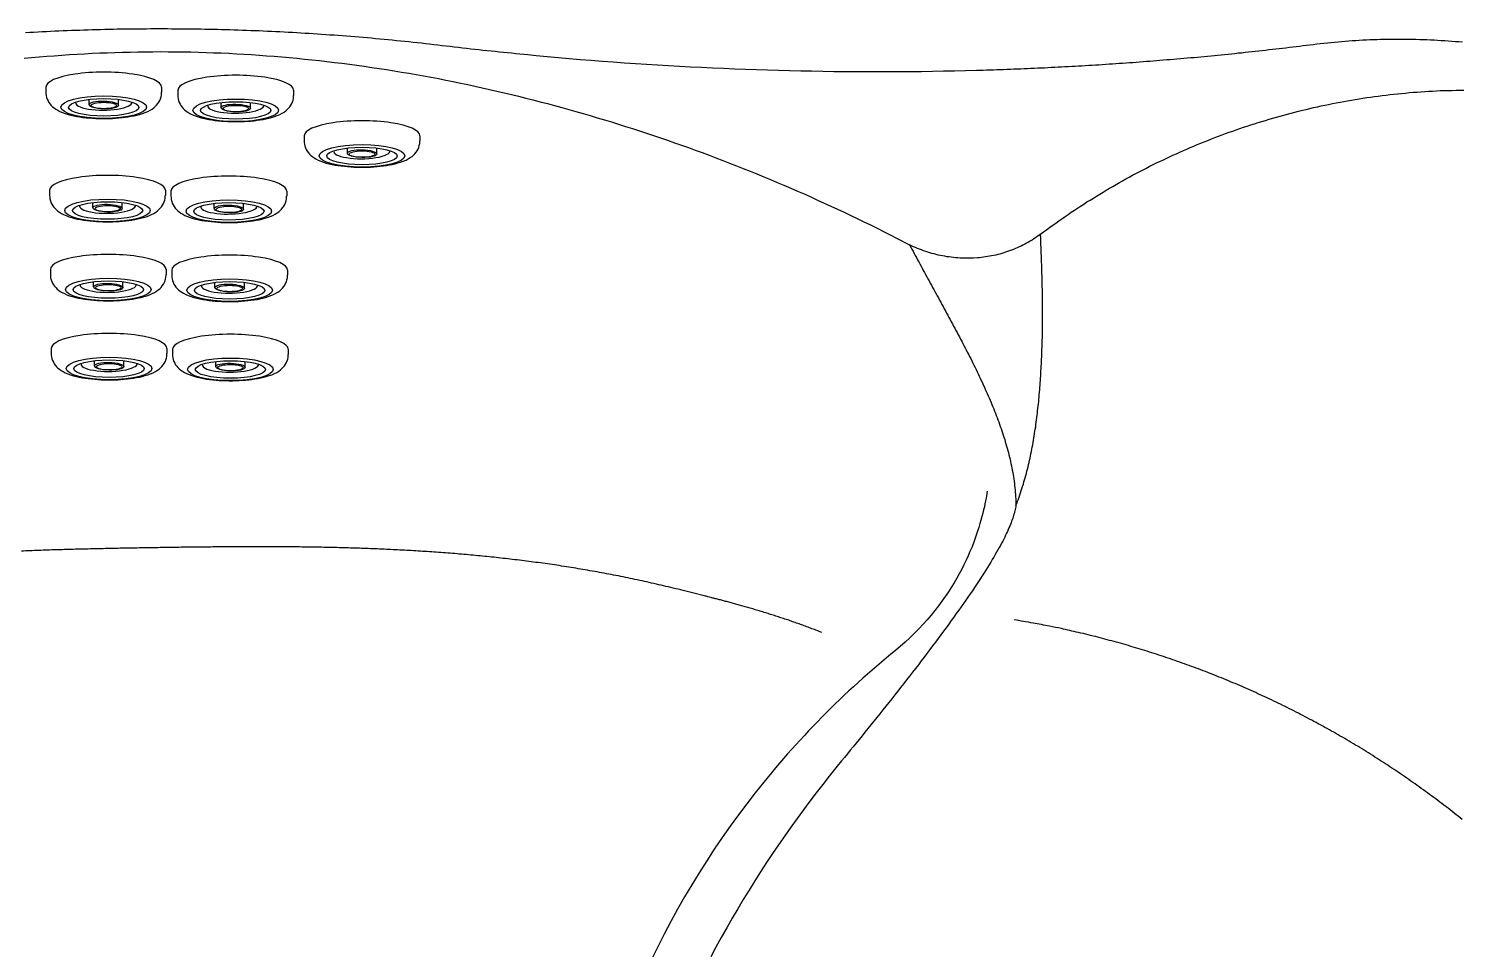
# Model space of a CAD drawing. Extents: x 527 to 614, y 487 to 635.
# Drawn here: x 568.21 to 590.53, y 568.95 to 583.3 of the extents above; entities that cross this region are included whole.
import ezdxf

# ---------------------------------------------------------------- set-up
doc = ezdxf.new("R2010")
doc.units = 0
doc.header["$MEASUREMENT"] = 0
doc.layers.add('1', color=4, linetype='Continuous')
doc.layers.add('SPA', color=2, linetype='Continuous')

# ---------------------------------------------------------------- blocks, each defined once
blk = doc.blocks.new('MINI2009')
at = {"layer": '1'}
for p, q in [((274.302, 432.025), (274.382, 432.025)), ((274.302, 430.221), (274.382, 430.221))]:
    blk.add_line(p, q, dxfattribs=at)
at = {"layer": '1', "color": 3}
for p, q in [((274.587, 431.352), (274.494, 431.352)), ((274.574, 430.894), (274.494, 430.894))]:
    blk.add_line(p, q, dxfattribs=at)
at = {"layer": '1', "flags": 128}
blk.add_lwpolyline([(274.382, 430.221), (274.404, 430.222), (274.435, 430.225), (274.464, 430.232), (274.491, 430.242), (274.518, 430.254), (274.542, 430.269), (274.566, 430.286), (274.587, 430.305), (274.608, 430.326), (274.627, 430.349), (274.645, 430.375), (274.663, 430.405), (274.68, 430.439), (274.697, 430.478), (274.713, 430.521), (274.727, 430.566), (274.739, 430.611), (274.749, 430.657), (274.758, 430.703), (274.766, 430.751), (274.773, 430.799), (274.778, 430.848), (274.783, 430.898), (274.787, 430.949), (274.789, 431), (274.791, 431.051), (274.792, 431.102), (274.792, 431.154), (274.791, 431.205), (274.789, 431.257), (274.786, 431.307), (274.782, 431.357), (274.777, 431.407), (274.771, 431.455), (274.765, 431.503), (274.757, 431.549), (274.748, 431.594), (274.738, 431.638), (274.726, 431.682), (274.713, 431.724), (274.698, 431.766), (274.68, 431.808), (274.662, 431.844), (274.643, 431.875), (274.623, 431.902), (274.603, 431.925), (274.582, 431.946), (274.559, 431.965), (274.535, 431.981), (274.51, 431.995), (274.483, 432.007), (274.455, 432.015), (274.424, 432.022), (274.393, 432.024), (274.382, 432.024)], dxfattribs=at)
at = {"layer": '1'}
blk.add_ellipse((274.302, 431.123), major_axis=(0, 0.902), ratio=0.25882, start_param=6.283179, end_param=9.424778, dxfattribs=at)
at = {"layer": '1', "color": 3}
for centre, major_axis, ratio in [((274.615, 431.123), (0, 0.667), 0.263764), ((274.617, 431.123), (0, 0.548), 0.248557), ((274.58, 431.123), (0.006, 0.229), 0.262485), ((274.588, 431.123), (0, 0.199), 0.249939)]:
    blk.add_ellipse(centre, major_axis=major_axis, ratio=ratio, dxfattribs=at)
blk.add_ellipse((274.543, 431.122), major_axis=(-0.004, 0.438), ratio=0.267267, start_param=3.037362, end_param=6.323274, dxfattribs=at)
blk = doc.blocks.new('2010VANGUARD')
at = {"layer": '1', "color": 3, "linetype": 'Continuous'}
for points in [[(41.244, 77.811), (41.361, 77.822), (41.479, 77.833), (41.596, 77.843), (41.714, 77.852), (41.832, 77.86), (41.95, 77.868), (42.068, 77.876), (42.186, 77.882), (42.304, 77.889), (42.422, 77.894), (42.54, 77.899), (42.658, 77.903), (42.777, 77.907), (42.895, 77.909), (43.013, 77.912), (43.132, 77.913), (43.25, 77.914), (43.369, 77.915), (43.487, 77.914), (43.606, 77.913), (43.724, 77.912), (43.842, 77.91), (43.961, 77.907), (44.079, 77.903), (44.197, 77.899), (44.315, 77.894), (44.434, 77.889), (44.552, 77.883), (44.67, 77.876), (44.788, 77.869), (44.906, 77.861), (45.023, 77.852), (45.141, 77.843), (45.259, 77.833), (45.376, 77.823), (45.494, 77.812), (45.611, 77.8), (45.728, 77.788), (45.845, 77.775), (45.962, 77.762), (46.079, 77.748), (46.196, 77.734), (46.312, 77.719), (46.429, 77.703), (46.545, 77.687), (46.661, 77.67), (46.777, 77.652), (46.893, 77.635), (47.009, 77.616), (47.124, 77.597), (47.24, 77.577), (47.355, 77.557), (47.47, 77.537), (47.585, 77.515), (47.7, 77.494), (47.814, 77.471), (47.928, 77.448), (48.043, 77.425), (48.157, 77.401), (48.27, 77.377), (48.384, 77.352), (48.497, 77.326), (48.611, 77.301), (48.724, 77.274), (48.837, 77.247), (48.949, 77.22), (49.062, 77.192), (49.174, 77.163), (49.286, 77.134), (49.398, 77.105), (49.51, 77.075), (49.622, 77.045), (49.733, 77.014), (49.844, 76.983), (49.955, 76.951), (50.066, 76.919), (50.176, 76.886), (50.287, 76.853), (50.397, 76.819), (50.507, 76.785), (50.617, 76.75), (50.726, 76.715), (50.835, 76.68), (50.945, 76.644), (51.054, 76.608), (51.162, 76.571), (51.271, 76.534), (51.379, 76.496), (51.487, 76.458), (51.595, 76.419), (51.703, 76.38), (51.811, 76.341), (51.918, 76.301), (52.025, 76.26), (52.132, 76.22), (52.239, 76.178), (52.345, 76.137), (52.452, 76.095), (52.558, 76.052), (52.664, 76.009), (52.769, 75.966), (52.875, 75.922), (52.98, 75.878), (53.085, 75.833), (53.19, 75.788), (53.295, 75.743), (53.399, 75.697), (53.504, 75.65), (53.608, 75.603), (53.712, 75.556), (53.815, 75.509), (53.919, 75.46), (54.022, 75.412), (54.125, 75.363), (54.228, 75.314), (54.331, 75.264), (54.433, 75.214), (54.536, 75.163), (54.638, 75.112), (54.74, 75.06), (54.841, 75.008), (55.044, 74.903)], [(57.085, 75.07), (57.132, 75.105), (57.179, 75.14), (57.226, 75.175), (57.274, 75.209), (57.322, 75.243), (57.369, 75.277), (57.417, 75.311), (57.466, 75.344), (57.514, 75.378), (57.563, 75.411), (57.611, 75.443), (57.66, 75.476), (57.709, 75.508), (57.759, 75.54), (57.808, 75.572), (57.858, 75.603), (57.908, 75.634), (57.958, 75.665), (58.008, 75.696), (58.058, 75.726), (58.108, 75.756), (58.159, 75.786), (58.21, 75.816), (58.261, 75.845), (58.312, 75.875), (58.363, 75.903), (58.414, 75.932), (58.466, 75.96), (58.517, 75.988), (58.569, 76.015), (58.621, 76.043), (58.673, 76.07), (58.725, 76.096), (58.778, 76.123), (58.83, 76.149), (58.883, 76.175), (58.936, 76.201), (58.989, 76.226), (59.042, 76.251), (59.095, 76.276), (59.148, 76.301), (59.202, 76.325), (59.256, 76.349), (59.31, 76.373), (59.364, 76.397), (59.418, 76.42), (59.472, 76.443), (59.527, 76.466), (59.581, 76.488), (59.636, 76.51), (59.691, 76.532), (59.746, 76.554), (59.801, 76.575), (59.857, 76.596), (59.912, 76.617), (59.968, 76.638), (60.024, 76.658), (60.079, 76.678), (60.135, 76.698), (60.192, 76.717), (60.248, 76.736), (60.304, 76.755), (60.361, 76.773), (60.417, 76.791), (60.474, 76.809), (60.531, 76.827), (60.588, 76.844), (60.645, 76.861), (60.702, 76.878), (60.76, 76.895), (60.817, 76.911), (60.875, 76.927), (60.933, 76.942), (60.99, 76.957), (61.048, 76.972), (61.106, 76.987), (61.165, 77.001), (61.223, 77.015), (61.281, 77.029), (61.34, 77.043), (61.398, 77.056), (61.457, 77.068), (61.516, 77.081), (61.574, 77.093), (61.633, 77.105), (61.692, 77.117), (61.752, 77.128), (61.811, 77.139), (61.87, 77.149), (61.93, 77.16), (61.989, 77.17), (62.049, 77.179), (62.108, 77.189), (62.168, 77.198), (62.228, 77.207), (62.288, 77.215), (62.348, 77.223), (62.408, 77.231), (62.468, 77.238), (62.528, 77.245), (62.588, 77.252), (62.649, 77.258), (62.709, 77.265), (62.77, 77.27), (62.83, 77.276), (62.891, 77.281), (62.951, 77.286), (63.012, 77.29), (63.073, 77.294), (63.134, 77.298), (63.194, 77.301), (63.255, 77.304), (63.316, 77.307), (63.376, 77.309), (63.437, 77.311), (63.498, 77.312), (63.559, 77.313), (63.62, 77.314), (63.681, 77.314)], [(57.085, 75.07), (57.059, 75.051), (57.032, 75.032), (57.006, 75.014), (56.978, 74.996), (56.951, 74.978), (56.923, 74.962), (56.895, 74.945), (56.867, 74.929), (56.838, 74.914), (56.81, 74.899), (56.78, 74.885), (56.751, 74.871), (56.722, 74.858), (56.692, 74.845), (56.662, 74.832), (56.632, 74.821), (56.602, 74.809), (56.571, 74.799), (56.54, 74.789), (56.51, 74.779), (56.479, 74.77), (56.448, 74.761), (56.416, 74.753), (56.385, 74.745), (56.354, 74.738), (56.322, 74.732), (56.291, 74.726), (56.259, 74.721), (56.227, 74.716), (56.196, 74.711), (56.164, 74.707), (56.132, 74.704), (56.1, 74.701), (56.037, 74.697)], [(56.701, 70.841), (56.714, 70.874), (56.726, 70.908), (56.739, 70.941), (56.75, 70.974), (56.762, 71.008), (56.773, 71.041), (56.784, 71.075), (56.795, 71.108), (56.805, 71.141), (56.816, 71.175), (56.826, 71.209), (56.835, 71.242), (56.845, 71.276), (56.854, 71.31), (56.863, 71.343), (56.872, 71.377), (56.881, 71.411), (56.889, 71.445), (56.897, 71.479), (56.905, 71.513), (56.913, 71.547), (56.921, 71.582), (56.928, 71.616), (56.935, 71.65), (56.942, 71.685), (56.949, 71.72), (56.956, 71.754), (56.962, 71.789), (56.968, 71.824), (56.974, 71.859), (56.98, 71.894), (56.986, 71.929), (56.992, 71.964), (56.997, 71.999), (57.002, 72.034), (57.008, 72.07), (57.013, 72.105), (57.017, 72.141), (57.022, 72.176), (57.027, 72.212), (57.031, 72.248), (57.035, 72.283), (57.039, 72.319), (57.043, 72.355), (57.047, 72.391), (57.051, 72.427), (57.055, 72.464), (57.058, 72.5), (57.061, 72.536), (57.065, 72.573), (57.068, 72.609), (57.071, 72.645), (57.074, 72.682), (57.077, 72.718), (57.079, 72.755), (57.082, 72.792), (57.084, 72.828), (57.087, 72.865), (57.089, 72.902), (57.091, 72.939), (57.093, 72.976), (57.095, 73.012), (57.097, 73.049), (57.099, 73.086), (57.101, 73.123), (57.102, 73.16), (57.104, 73.197), (57.105, 73.234), (57.106, 73.271), (57.108, 73.308), (57.109, 73.345), (57.11, 73.382), (57.111, 73.418), (57.112, 73.455), (57.112, 73.492), (57.113, 73.529), (57.114, 73.565), (57.114, 73.602), (57.115, 73.638), (57.115, 73.675), (57.115, 73.711), (57.115, 73.747), (57.116, 73.784), (57.116, 73.82), (57.116, 73.856), (57.116, 73.892), (57.115, 73.928), (57.115, 73.964), (57.115, 74), (57.115, 74.035), (57.114, 74.071), (57.114, 74.107), (57.113, 74.142), (57.113, 74.178), (57.112, 74.213), (57.111, 74.248), (57.111, 74.283), (57.11, 74.319), (57.109, 74.354), (57.108, 74.389), (57.107, 74.423), (57.106, 74.458), (57.105, 74.493), (57.104, 74.527), (57.103, 74.562), (57.102, 74.596), (57.101, 74.63), (57.1, 74.665), (57.099, 74.699), (57.098, 74.733), (57.096, 74.767), (57.095, 74.801), (57.094, 74.835), (57.093, 74.869), (57.091, 74.902), (57.09, 74.936), (57.089, 74.97), (57.088, 75.003), (57.085, 75.07)], [(56.037, 74.697), (56.002, 74.696), (55.967, 74.695), (55.933, 74.695), (55.898, 74.695), (55.864, 74.696), (55.829, 74.698), (55.795, 74.7), (55.76, 74.703), (55.726, 74.706), (55.692, 74.71), (55.658, 74.715), (55.624, 74.72), (55.59, 74.726), (55.557, 74.732), (55.523, 74.739), (55.49, 74.746), (55.457, 74.754), (55.424, 74.762), (55.391, 74.771), (55.358, 74.781), (55.326, 74.791), (55.294, 74.801), (55.262, 74.812), (55.23, 74.824), (55.198, 74.836), (55.167, 74.848), (55.136, 74.861), (55.105, 74.875), (55.044, 74.903)], [(55.044, 74.903), (55.061, 74.87), (55.079, 74.837), (55.097, 74.804), (55.114, 74.771), (55.132, 74.739), (55.15, 74.706), (55.167, 74.673), (55.185, 74.64), (55.203, 74.607), (55.221, 74.574), (55.239, 74.541), (55.257, 74.507), (55.275, 74.474), (55.293, 74.441), (55.311, 74.408), (55.329, 74.375), (55.347, 74.342), (55.365, 74.309), (55.383, 74.276), (55.401, 74.242), (55.419, 74.209), (55.437, 74.176), (55.456, 74.143), (55.474, 74.109), (55.492, 74.076), (55.51, 74.042), (55.529, 74.009), (55.547, 73.975), (55.565, 73.942), (55.583, 73.908), (55.602, 73.875), (55.62, 73.841), (55.638, 73.808), (55.656, 73.774), (55.674, 73.74), (55.693, 73.707), (55.711, 73.673), (55.729, 73.639), (55.747, 73.606), (55.765, 73.572), (55.783, 73.538), (55.801, 73.504), (55.819, 73.47), (55.837, 73.437), (55.855, 73.403), (55.872, 73.369), (55.89, 73.335), (55.908, 73.301), (55.925, 73.267), (55.943, 73.233), (55.96, 73.199), (55.978, 73.165), (55.995, 73.131), (56.012, 73.097), (56.029, 73.063), (56.046, 73.029), (56.063, 72.995), (56.08, 72.961), (56.096, 72.927), (56.113, 72.893), (56.129, 72.859), (56.145, 72.825), (56.161, 72.791), (56.177, 72.756), (56.192, 72.722), (56.208, 72.688), (56.223, 72.654), (56.239, 72.62), (56.254, 72.586), (56.268, 72.552), (56.283, 72.518), (56.298, 72.484), (56.312, 72.45), (56.326, 72.416), (56.34, 72.382), (56.354, 72.348), (56.368, 72.314), (56.381, 72.28), (56.394, 72.246), (56.407, 72.212), (56.42, 72.178), (56.432, 72.144), (56.445, 72.11), (56.457, 72.076), (56.469, 72.042), (56.48, 72.007), (56.492, 71.973), (56.503, 71.939), (56.514, 71.905), (56.525, 71.871), (56.535, 71.837), (56.545, 71.803), (56.555, 71.769), (56.564, 71.735), (56.574, 71.701), (56.583, 71.666), (56.591, 71.632), (56.6, 71.598), (56.608, 71.564), (56.616, 71.53), (56.623, 71.496), (56.63, 71.461), (56.637, 71.427), (56.643, 71.393), (56.65, 71.359), (56.656, 71.324), (56.661, 71.29), (56.666, 71.256), (56.671, 71.221), (56.676, 71.187), (56.68, 71.152), (56.684, 71.118), (56.687, 71.084), (56.69, 71.049), (56.693, 71.014), (56.695, 70.98), (56.697, 70.945), (56.699, 70.911), (56.701, 70.841)], [(56.254, 71.065), (56.249, 71.031), (56.243, 70.995), (56.235, 70.955), (56.227, 70.914), (56.218, 70.869), (56.208, 70.823), (56.197, 70.774), (56.185, 70.723), (56.171, 70.671), (56.156, 70.616), (56.14, 70.56), (56.123, 70.502), (56.104, 70.442), (56.083, 70.381), (56.061, 70.318), (56.037, 70.254), (56.011, 70.189), (55.984, 70.123), (55.954, 70.056), (55.923, 69.988), (55.89, 69.92), (55.855, 69.85), (55.818, 69.78), (55.778, 69.709), (55.737, 69.638), (55.693, 69.566), (55.647, 69.495), (55.598, 69.422), (55.547, 69.35), (55.494, 69.278), (55.438, 69.206), (55.38, 69.134), (55.318, 69.062), (55.255, 68.991), (55.188, 68.92), (55.12, 68.851), (55.049, 68.782), (54.976, 68.715), (54.823, 68.584)], [(56.701, 70.841), (56.697, 70.821), (56.693, 70.8), (56.688, 70.779), (56.683, 70.757), (56.677, 70.736), (56.671, 70.713), (56.664, 70.691), (56.657, 70.668), (56.65, 70.645), (56.641, 70.621), (56.633, 70.597), (56.624, 70.572), (56.614, 70.547), (56.603, 70.521), (56.592, 70.494), (56.58, 70.467), (56.568, 70.439), (56.554, 70.41), (56.54, 70.381), (56.526, 70.35), (56.51, 70.319), (56.494, 70.287), (56.476, 70.254), (56.458, 70.221), (56.439, 70.186), (56.42, 70.151), (56.399, 70.114), (56.377, 70.077), (56.355, 70.039), (56.332, 70), (56.308, 69.96), (56.283, 69.919), (56.257, 69.877), (56.23, 69.835), (56.203, 69.792), (56.175, 69.747), (56.146, 69.703), (56.116, 69.657), (56.085, 69.61), (56.053, 69.563), (56.021, 69.515), (55.987, 69.466), (55.953, 69.416), (55.918, 69.366), (55.883, 69.315), (55.846, 69.263), (55.809, 69.21), (55.771, 69.157), (55.733, 69.103), (55.693, 69.049), (55.653, 68.994), (55.613, 68.938), (55.571, 68.882), (55.53, 68.826), (55.488, 68.769), (55.445, 68.712), (55.402, 68.654), (55.358, 68.596), (55.314, 68.538), (55.269, 68.48), (55.225, 68.421), (55.18, 68.362), (55.134, 68.304), (55.089, 68.244), (55.043, 68.185), (54.997, 68.126), (54.951, 68.067), (54.904, 68.008), (54.858, 67.949), (54.812, 67.89), (54.765, 67.832), (54.719, 67.773), (54.672, 67.714), (54.626, 67.656), (54.579, 67.598), (54.533, 67.54), (54.486, 67.482), (54.44, 67.425), (54.394, 67.368), (54.348, 67.311), (54.302, 67.254), (54.256, 67.197), (54.21, 67.141), (54.165, 67.084), (54.119, 67.028), (54.074, 66.973), (54.029, 66.917), (53.984, 66.862), (53.895, 66.752)], [(54.823, 68.584), (54.75, 68.525), (54.677, 68.464), (54.604, 68.403), (54.531, 68.341), (54.458, 68.278), (54.386, 68.214), (54.313, 68.15), (54.241, 68.085), (54.169, 68.019), (54.098, 67.953), (54.026, 67.886), (53.956, 67.819), (53.885, 67.751), (53.815, 67.682), (53.745, 67.613), (53.675, 67.543), (53.607, 67.473), (53.538, 67.402), (53.47, 67.331), (53.403, 67.259), (53.337, 67.187), (53.271, 67.115), (53.206, 67.043), (53.141, 66.97), (53.078, 66.898), (53.015, 66.825), (52.953, 66.752), (52.892, 66.679), (52.772, 66.533)], [(53.895, 66.752), (53.792, 66.625), (53.69, 66.496), (53.588, 66.365), (53.488, 66.234), (53.389, 66.101), (53.291, 65.967), (53.193, 65.832), (53.097, 65.695), (53.002, 65.557), (52.907, 65.418), (52.814, 65.278), (52.722, 65.136), (52.631, 64.994), (52.541, 64.85), (52.452, 64.704), (52.365, 64.558), (52.278, 64.41), (52.193, 64.261), (52.109, 64.111), (52.026, 63.959), (51.944, 63.807)], [(52.772, 66.533), (52.637, 66.365), (52.505, 66.194), (52.375, 66.021), (52.248, 65.845), (52.123, 65.668), (52, 65.487), (51.881, 65.305), (51.763, 65.12), (51.649, 64.933), (51.537, 64.744), (51.428, 64.553), (51.321, 64.359), (51.218, 64.163), (51.117, 63.965), (51.019, 63.766)]]:
    blk.add_lwpolyline(points, dxfattribs=at)
at = {"layer": 'SPA'}
for points in [[(41.266, 78.214), (41.331, 78.218), (41.396, 78.221), (41.461, 78.225), (41.526, 78.228), (41.59, 78.231), (41.655, 78.234), (41.72, 78.237), (41.785, 78.24), (41.85, 78.243), (41.915, 78.245), (41.98, 78.248), (42.045, 78.25), (42.11, 78.252), (42.175, 78.255), (42.24, 78.257), (42.305, 78.259), (42.37, 78.26), (42.435, 78.262), (42.5, 78.264), (42.565, 78.265), (42.63, 78.266), (42.695, 78.268), (42.76, 78.269), (42.825, 78.27), (42.891, 78.271), (42.956, 78.272), (43.021, 78.272), (43.086, 78.273), (43.151, 78.273), (43.216, 78.274), (43.281, 78.274), (43.346, 78.274), (43.411, 78.274), (43.476, 78.274), (43.541, 78.273), (43.606, 78.273), (43.671, 78.273), (43.736, 78.272), (43.801, 78.271), (43.866, 78.271), (43.931, 78.27), (43.996, 78.269), (44.061, 78.267), (44.126, 78.266), (44.191, 78.265), (44.256, 78.263), (44.321, 78.262), (44.386, 78.26), (44.451, 78.258), (44.516, 78.256), (44.581, 78.254), (44.646, 78.252), (44.711, 78.249), (44.776, 78.247), (44.841, 78.245), (44.906, 78.242), (44.971, 78.239), (45.036, 78.236), (45.101, 78.233), (45.166, 78.23), (45.231, 78.227), (45.296, 78.224), (45.361, 78.22), (45.426, 78.217), (45.491, 78.213), (45.556, 78.209), (45.621, 78.205), (45.686, 78.201), (45.75, 78.197), (45.815, 78.193), (45.88, 78.189), (45.945, 78.184), (46.01, 78.179), (46.075, 78.175), (46.139, 78.17), (46.204, 78.165), (46.269, 78.16), (46.334, 78.155), (46.399, 78.15), (46.463, 78.144), (46.528, 78.139), (46.593, 78.133), (46.658, 78.128), (46.722, 78.122), (46.787, 78.116), (46.852, 78.11), (46.916, 78.104), (46.981, 78.097), (47.046, 78.091), (47.11, 78.085), (47.175, 78.078), (47.24, 78.071), (47.304, 78.064), (47.369, 78.057), (47.434, 78.05), (47.498, 78.043), (47.563, 78.036), (47.627, 78.028), (47.691, 78.021), (47.756, 78.013), (47.82, 78.006), (47.884, 77.998), (47.948, 77.991), (48.011, 77.983), (48.075, 77.976), (48.139, 77.969), (48.203, 77.961), (48.266, 77.954), (48.33, 77.947), (48.394, 77.94), (48.457, 77.933), (48.521, 77.927), (48.585, 77.92), (48.649, 77.913), (48.713, 77.907), (48.776, 77.9), (48.84, 77.894), (48.904, 77.887), (48.968, 77.881), (49.031, 77.875), (49.095, 77.868), (49.223, 77.856)], [(56.084, 77.625), (56.137, 77.627), (56.19, 77.628), (56.243, 77.63), (56.297, 77.632), (56.35, 77.633), (56.403, 77.635), (56.456, 77.637), (56.509, 77.639), (56.562, 77.641), (56.615, 77.643), (56.668, 77.645), (56.722, 77.647), (56.775, 77.649), (56.828, 77.651), (56.881, 77.654), (56.934, 77.656), (56.987, 77.658), (57.04, 77.661), (57.093, 77.663), (57.146, 77.665), (57.199, 77.668), (57.252, 77.671), (57.305, 77.673), (57.358, 77.676), (57.411, 77.679), (57.464, 77.681), (57.517, 77.684), (57.57, 77.687), (57.623, 77.69), (57.676, 77.693), (57.729, 77.696), (57.782, 77.699), (57.834, 77.702), (57.887, 77.706), (57.94, 77.709), (57.993, 77.712), (58.046, 77.716), (58.099, 77.719), (58.152, 77.723), (58.205, 77.726), (58.257, 77.73), (58.31, 77.733), (58.363, 77.737), (58.416, 77.741), (58.469, 77.744), (58.522, 77.748), (58.575, 77.752), (58.628, 77.756), (58.681, 77.76), (58.734, 77.764), (58.787, 77.768), (58.839, 77.772), (58.892, 77.777), (58.945, 77.781), (58.998, 77.785), (59.051, 77.79), (59.104, 77.794), (59.157, 77.798), (59.21, 77.803), (59.263, 77.808), (59.317, 77.812), (59.37, 77.817), (59.423, 77.822), (59.476, 77.826), (59.529, 77.831), (59.582, 77.836), (59.635, 77.841), (59.688, 77.846), (59.741, 77.851), (59.794, 77.856), (59.847, 77.862), (59.9, 77.867), (59.953, 77.872), (60.006, 77.877), (60.059, 77.883), (60.112, 77.888), (60.165, 77.894), (60.219, 77.899), (60.272, 77.905), (60.325, 77.911), (60.378, 77.916), (60.431, 77.922), (60.484, 77.928), (60.537, 77.934), (60.59, 77.94), (60.643, 77.946), (60.697, 77.952), (60.75, 77.958), (60.803, 77.964), (60.856, 77.97), (60.909, 77.976), (60.962, 77.983), (61.015, 77.989), (61.068, 77.995), (61.121, 78.002), (61.175, 78.009), (61.228, 78.015), (61.281, 78.022), (61.335, 78.028), (61.39, 78.035), (61.444, 78.041), (61.499, 78.048), (61.555, 78.054), (61.61, 78.059), (61.665, 78.065), (61.72, 78.07), (61.776, 78.074), (61.831, 78.079), (61.886, 78.083), (61.941, 78.087), (61.997, 78.09), (62.052, 78.094), (62.107, 78.097), (62.163, 78.099), (62.218, 78.102), (62.273, 78.104), (62.329, 78.106), (62.384, 78.107), (62.44, 78.109), (62.495, 78.11), (62.551, 78.111), (62.606, 78.111), (62.662, 78.111), (62.717, 78.111), (62.773, 78.111), (62.828, 78.11), (62.884, 78.109), (62.939, 78.108), (62.995, 78.106), (63.05, 78.104), (63.106, 78.102), (63.161, 78.1), (63.217, 78.097), (63.272, 78.094), (63.328, 78.091), (63.383, 78.088), (63.439, 78.084), (63.494, 78.08), (63.549, 78.075), (63.605, 78.071), (63.66, 78.066)], [(49.223, 77.856), (49.395, 77.84), (49.566, 77.825), (49.738, 77.81), (49.91, 77.795), (50.082, 77.782), (50.253, 77.768), (50.425, 77.755), (50.597, 77.743), (50.769, 77.731), (50.941, 77.72), (51.113, 77.709), (51.285, 77.699), (51.456, 77.69), (51.628, 77.68), (51.8, 77.672), (51.972, 77.664), (52.144, 77.656), (52.316, 77.649), (52.487, 77.642), (52.659, 77.636), (52.831, 77.631), (53.002, 77.626), (53.174, 77.621), (53.346, 77.617), (53.517, 77.614), (53.689, 77.611), (53.86, 77.608), (54.032, 77.607), (54.203, 77.605), (54.374, 77.604), (54.546, 77.604), (54.717, 77.604), (54.888, 77.605), (55.059, 77.606), (55.23, 77.608), (55.401, 77.611), (55.572, 77.614), (55.742, 77.617), (56.084, 77.625)]]:
    blk.add_lwpolyline(points, dxfattribs=at)
for points in [[(51.842, 69.435), (51.68, 69.476, 0.000917), (51.516, 69.517, 0.000943), (51.36, 69.555, 0.001108), (51.209, 69.591, 0.001382), (51.059, 69.626, 0.001599), (50.91, 69.659, 0.001775), (50.763, 69.691, 0.001904), (50.615, 69.722, 0.001984), (50.467, 69.752, 0.001979), (50.32, 69.78, 0.001933), (50.172, 69.807, 0.001896), (50.025, 69.833, 0.001855), (49.878, 69.858, 0.001818), (49.731, 69.882, 0.001778), (49.584, 69.905, 0.001742), (49.438, 69.926, 0.001701), (49.292, 69.947, 0.001666), (49.146, 69.966, 0.001626), (49, 69.985, 0.001591), (48.855, 70.002, 0.001551), (48.71, 70.019, 0.001517), (48.565, 70.035, 0.001479), (48.421, 70.05, 0.001446), (48.277, 70.064, 0.001408), (48.133, 70.077, 0.001374), (47.99, 70.089, 0.001337), (47.846, 70.1, 0.001303), (47.703, 70.111, 0.001265), (47.561, 70.121, 0.001231), (47.419, 70.13, 0.001194), (47.277, 70.139, 0.00116), (47.135, 70.147, 0.001122), (46.994, 70.154, 0.001089), (46.854, 70.16, 0.001051), (46.713, 70.166, 0.001018), (46.573, 70.172, 0.00098), (46.433, 70.177, 0.000947), (46.294, 70.181, 0.000909), (46.155, 70.185, 0.000876), (46.017, 70.188, 0.000839), (45.879, 70.191, 0.000805), (45.741, 70.193, 0.000767), (45.604, 70.195, 0.000734), (45.467, 70.197, 0.000696), (45.33, 70.198, 0.000662), (45.194, 70.199, 0.000625), (45.058, 70.2, 0.000592), (44.923, 70.2, 0.000555), (44.788, 70.2, 0.000522), (44.654, 70.199, 0.000485), (44.52, 70.199, 0.000452), (44.386, 70.198, 0.000414), (44.253, 70.197, 0.000381), (44.12, 70.195, 0.000343), (43.987, 70.194, 0.00031), (43.855, 70.192, 0.000272), (43.723, 70.191, 0.000239), (43.592, 70.189, 0.000201), (43.461, 70.187, 0.000168), (43.33, 70.185, 0.000131), (43.2, 70.183, 0.00013), (43.069, 70.181, 0.000165), (42.938, 70.179, 0.000197), (42.806, 70.176, 0.000233), (42.674, 70.174, 0.000264), (42.542, 70.171, 0.0003), (42.409, 70.168, 0.000332), (42.276, 70.165, 0.000367), (42.143, 70.162, 0.000399), (42.009, 70.159, 0.000435), (41.875, 70.155, 0.000466), (41.741, 70.151, 0.000502), (41.607, 70.147, 0.000533), (41.472, 70.142, 0.000569), (41.336, 70.137, 0.0006), (41.201, 70.132, 0.000636)], [(53.678, 68.863), (53.644, 68.876, 0.000912), (53.602, 68.893, 0.000866), (53.562, 68.908, 0.000864), (53.521, 68.923, 0.000858), (53.481, 68.938, 0.000852), (53.441, 68.953, 0.000847), (53.401, 68.968, 0.000843), (53.361, 68.982, 0.000838), (53.32, 68.997, 0.000834), (53.28, 69.011, 0.000829), (53.24, 69.025, 0.000825), (53.2, 69.039, 0.000819), (53.159, 69.053, 0.000815), (53.119, 69.066, 0.00081), (53.079, 69.08, 0.000805), (53.039, 69.093, 0.000801), (52.999, 69.106, 0.000796), (52.958, 69.12, 0.000791), (52.918, 69.132, 0.000787), (52.878, 69.145, 0.000782), (52.838, 69.158, 0.000777), (52.798, 69.17, 0.000773), (52.757, 69.183, 0.000768), (52.717, 69.195, 0.000763), (52.677, 69.207, 0.000744), (52.637, 69.219, 0.00071), (52.598, 69.231, 0.00068), (52.559, 69.242, 0.000647), (52.52, 69.253, 0.00062), (52.482, 69.264, 0.00059), (52.444, 69.275, 0.000566), (52.407, 69.285, 0.000539), (52.37, 69.296, 0.000518), (52.333, 69.306, 0.000494), (52.297, 69.316, 0.000474), (52.262, 69.325, 0.000449), (52.227, 69.335, 0.000433), (52.193, 69.344, 0.000416), (52.16, 69.353, 0.000393), (52.127, 69.361, 0.00036), (52.095, 69.37, 0.000366), (52.064, 69.378, 0.00038), (52.032, 69.386, 0.000301), (52.004, 69.394, 0.000171), (51.978, 69.4, 0.000363), (51.946, 69.409, 0.000509), (51.901, 69.42, 0.000271), (51.847, 69.434, 0.000271)], [(63.656, 65.949, 0.002667), (63.53, 66.049, 0.002669), (63.403, 66.148, 0.002661), (63.276, 66.245, 0.002658), (63.147, 66.34, 0.002654), (63.018, 66.434, 0.002651), (62.888, 66.526, 0.002645), (62.758, 66.617, 0.002642), (62.626, 66.707, 0.002637), (62.494, 66.794, 0.002634), (62.361, 66.881, 0.002629), (62.228, 66.965, 0.002625), (62.094, 67.049, 0.00262), (61.959, 67.13, 0.002617), (61.824, 67.21, 0.002612), (61.687, 67.289, 0.002609), (61.551, 67.366, 0.002604), (61.413, 67.441, 0.002601), (61.276, 67.515, 0.002596), (61.137, 67.587, 0.002593), (60.998, 67.658, 0.002588), (60.859, 67.727, 0.002585), (60.719, 67.795, 0.00258), (60.578, 67.861, 0.002577), (60.437, 67.926, 0.002573), (60.295, 67.989, 0.00257), (60.153, 68.051, 0.002566), (60.011, 68.111, 0.002563), (59.868, 68.169, 0.002559), (59.725, 68.226, 0.002557), (59.581, 68.281, 0.002554), (59.437, 68.335, 0.002551), (59.292, 68.388, 0.002546), (59.147, 68.438, 0.002546), (59.002, 68.488, 0.002547), (58.856, 68.535, 0.002538), (58.711, 68.582, 0.002524), (58.564, 68.626, 0.002545), (58.417, 68.669, 0.00258), (58.27, 68.711, 0.002504), (58.124, 68.751, 0.002378), (57.978, 68.789, 0.002624), (57.827, 68.827, 0.002972), (57.675, 68.863, 0.002236), (57.539, 68.894, 0.000919), (57.41, 68.924, 0.003544), (57.225, 68.961, 0.005362), (56.968, 69.009, 0.002664), (56.671, 69.062, 0.002664)]]:
    blk.add_lwpolyline(points, format="xyb", dxfattribs=at)
at = {"layer": '1', "rotation": 270}
for p in [(-388.638, 351.664), (-386.581, 351.616), (-384.613, 350.906), (-388.58, 350.056), (-386.689, 350.044), (-388.568, 348.824), (-386.676, 348.812), (-388.555, 347.592), (-386.664, 347.579)]:
    blk.add_blockref('MINI2009', p, dxfattribs=at)

msp = doc.modelspace()

# ---------------------------------------------------------------- block references
at = {"layer": '1'}
msp.add_blockref('2010VANGUARD', (526.9, 505.027), dxfattribs=at)

doc.saveas('drawing.dxf')
